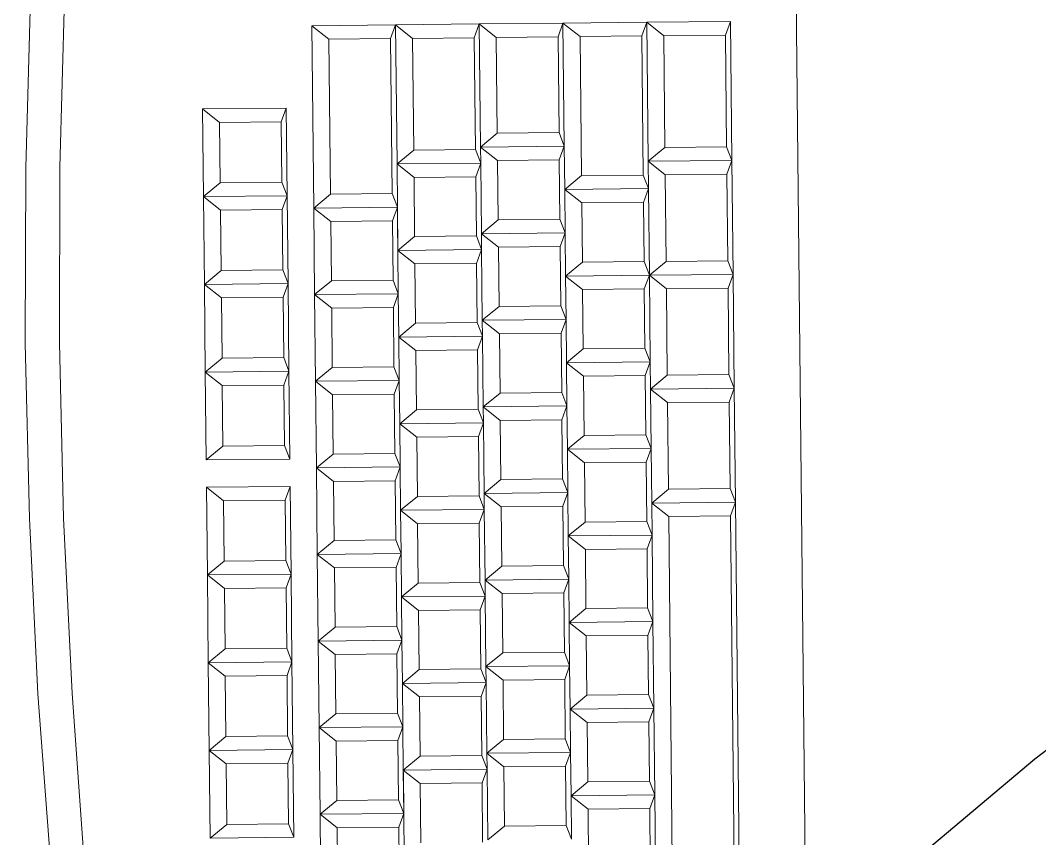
# Model space of a CAD drawing. Header units: metres. Extents: x -17 to 101, y 0 to 79.
# Drawn here: x 61.1726 to 61.3964, y 23.9277 to 24.1072 of the extents above; entities that cross this region are included whole.
import ezdxf

# ---------------------------------------------------------------- set-up
doc = ezdxf.new("R2010")
doc.units = ezdxf.units.M
doc.linetypes.add('HIDDEN2', pattern=[0.1875, 0.125, -0.0625])
doc.layers.add('Cotas varias El', color=253, linetype='Continuous', lineweight=13)
doc.layers.add('TOMACORRIENTE', color=5, linetype='HIDDEN2', lineweight=30)

msp = doc.modelspace()

# ---------------------------------------------------------------- linework, layer by layer
at = {"layer": 'Cotas varias El'}
for p, q in [((61.34606, 23.81413, 0.04243), (61.34141, 24.26211, 0.04243)), ((61.17383, 24.07484, 0.04243), (61.17491, 24.11331, 0.04243)), ((61.18133, 24.07492, 0.04243), (61.18238, 24.11339, 0.04243)), ((61.31013, 24.10677, 0.04243), (61.32851, 24.10696, 0.04243)), ((61.32851, 24.10696, 0.04243), (61.32741, 24.10395, 0.04243)), ((61.32851, 24.10696, 0.04243), (61.32883, 24.07647, 0.04243)), ((61.23662, 24.10601, 0.04243), (61.255, 24.1062, 0.04243)), ((61.23662, 24.10601, 0.04243), (61.24037, 24.10305, 0.04243)), ((61.23662, 24.10601, 0.04243), (61.23704, 24.06601, 0.04243)), ((61.255, 24.1062, 0.04243), (61.25391, 24.10319, 0.04243)), ((61.255, 24.1062, 0.04243), (61.27338, 24.10639, 0.04243)), ((61.255, 24.1062, 0.04243), (61.25874, 24.10324, 0.04243)), ((61.25532, 24.0757, 0.04243), (61.255, 24.1062, 0.04243)), ((61.27338, 24.10639, 0.04243), (61.27228, 24.10338, 0.04243)), ((61.27338, 24.10639, 0.04243), (61.29175, 24.10658, 0.04243)), ((61.27338, 24.10639, 0.04243), (61.27712, 24.10343, 0.04243)), ((61.27366, 24.07939, 0.04243), (61.27338, 24.10639, 0.04243)), ((61.29175, 24.10658, 0.04243), (61.29066, 24.10357, 0.04243)), ((61.29175, 24.10658, 0.04243), (61.31013, 24.10677, 0.04243)), ((61.29175, 24.10658, 0.04243), (61.2955, 24.10362, 0.04243)), ((61.29204, 24.07958, 0.04243), (61.29175, 24.10658, 0.04243)), ((61.31013, 24.10677, 0.04243), (61.30904, 24.10376, 0.04243)), ((61.31013, 24.10677, 0.04243), (61.31387, 24.10381, 0.04243)), ((61.31045, 24.07627, 0.04243), (61.31013, 24.10677, 0.04243)), ((61.24037, 24.10305, 0.04243), (61.25391, 24.10319, 0.04243)), ((61.24037, 24.10305, 0.04243), (61.24072, 24.06905, 0.04243)), ((61.25391, 24.10319, 0.04243), (61.25426, 24.06919, 0.04243)), ((61.25874, 24.10324, 0.04243), (61.27228, 24.10338, 0.04243)), ((61.25874, 24.10324, 0.04243), (61.259, 24.07874, 0.04243)), ((61.27228, 24.10338, 0.04243), (61.27254, 24.07888, 0.04243)), ((61.27712, 24.10343, 0.04243), (61.29066, 24.10357, 0.04243)), ((61.27712, 24.10343, 0.04243), (61.27734, 24.08243, 0.04243)), ((61.29066, 24.10357, 0.04243), (61.29088, 24.08257, 0.04243)), ((61.2955, 24.10362, 0.04243), (61.30904, 24.10376, 0.04243)), ((61.2955, 24.10362, 0.04243), (61.29581, 24.07312, 0.04243)), ((61.30904, 24.10376, 0.04243), (61.30935, 24.07326, 0.04243)), ((61.31387, 24.10381, 0.04243), (61.32741, 24.10395, 0.04243)), ((61.31387, 24.10381, 0.04243), (61.31413, 24.07931, 0.04243)), ((61.32741, 24.10395, 0.04243), (61.32767, 24.07945, 0.04243)), ((61.21263, 24.08776, 0.04243), (61.23101, 24.08795, 0.04243)), ((61.21263, 24.08776, 0.04243), (61.21637, 24.0848, 0.04243)), ((61.21263, 24.08776, 0.04243), (61.21283, 24.06851, 0.04243)), ((61.23101, 24.08795, 0.04243), (61.22991, 24.08494, 0.04243)), ((61.23101, 24.08795, 0.04243), (61.23121, 24.0687, 0.04243)), ((61.21637, 24.0848, 0.04243), (61.22991, 24.08494, 0.04243)), ((61.21637, 24.0848, 0.04243), (61.21651, 24.07155, 0.04243)), ((61.22991, 24.08494, 0.04243), (61.23005, 24.07169, 0.04243)), ((61.27366, 24.07939, 0.04243), (61.27734, 24.08243, 0.04243)), ((61.29088, 24.08257, 0.04243), (61.27734, 24.08243, 0.04243)), ((61.29204, 24.07958, 0.04243), (61.29088, 24.08257, 0.04243)), ((61.25532, 24.0757, 0.04243), (61.259, 24.07874, 0.04243)), ((61.27254, 24.07888, 0.04243), (61.259, 24.07874, 0.04243)), ((61.27369, 24.07589, 0.04243), (61.27254, 24.07888, 0.04243)), ((61.27366, 24.07939, 0.04243), (61.29204, 24.07958, 0.04243)), ((61.27366, 24.07939, 0.04243), (61.2774, 24.07643, 0.04243)), ((61.27369, 24.07589, 0.04243), (61.27366, 24.07939, 0.04243)), ((61.29204, 24.07958, 0.04243), (61.29094, 24.07657, 0.04243)), ((61.29213, 24.07008, 0.04243), (61.29204, 24.07958, 0.04243)), ((61.31045, 24.07627, 0.04243), (61.31413, 24.07931, 0.04243)), ((61.32767, 24.07945, 0.04243), (61.31413, 24.07931, 0.04243)), ((61.32883, 24.07647, 0.04243), (61.32767, 24.07945, 0.04243)), ((61.25532, 24.0757, 0.04243), (61.27369, 24.07589, 0.04243)), ((61.25532, 24.0757, 0.04243), (61.25906, 24.07274, 0.04243)), ((61.25532, 24.0757, 0.04243), (61.25542, 24.0662, 0.04243)), ((61.27369, 24.07589, 0.04243), (61.2726, 24.07288, 0.04243)), ((61.27386, 24.06039, 0.04243), (61.27369, 24.07589, 0.04243)), ((61.2774, 24.07643, 0.04243), (61.29094, 24.07657, 0.04243)), ((61.2774, 24.07643, 0.04243), (61.27754, 24.06343, 0.04243)), ((61.29094, 24.07657, 0.04243), (61.29108, 24.06357, 0.04243)), ((61.31045, 24.07627, 0.04243), (61.32883, 24.07647, 0.04243)), ((61.31045, 24.07627, 0.04243), (61.31419, 24.07331, 0.04243)), ((61.31045, 24.07627, 0.04243), (61.31051, 24.07028, 0.04243)), ((61.32883, 24.07647, 0.04243), (61.32773, 24.07345, 0.04243)), ((61.32883, 24.07647, 0.04243), (61.32909, 24.05147, 0.04243)), ((61.17373, 24.03635, 0.04243), (61.17383, 24.07484, 0.04243)), ((61.18124, 24.03643, 0.04243), (61.18133, 24.07492, 0.04243)), ((61.30935, 24.07326, 0.04243), (61.29581, 24.07312, 0.04243)), ((61.31051, 24.07028, 0.04243), (61.30935, 24.07326, 0.04243)), ((61.31419, 24.07331, 0.04243), (61.32773, 24.07345, 0.04243)), ((61.31419, 24.07331, 0.04243), (61.31439, 24.05431, 0.04243)), ((61.32773, 24.07345, 0.04243), (61.32793, 24.05446, 0.04243)), ((61.21283, 24.06851, 0.04243), (61.21651, 24.07155, 0.04243)), ((61.23005, 24.07169, 0.04243), (61.21651, 24.07155, 0.04243)), ((61.23121, 24.0687, 0.04243), (61.23005, 24.07169, 0.04243)), ((61.25906, 24.07274, 0.04243), (61.2726, 24.07288, 0.04243)), ((61.25906, 24.07274, 0.04243), (61.25919, 24.05974, 0.04243)), ((61.2726, 24.07288, 0.04243), (61.27274, 24.05988, 0.04243)), ((61.29213, 24.07008, 0.04243), (61.29581, 24.07312, 0.04243)), ((61.23704, 24.06601, 0.04243), (61.24072, 24.06905, 0.04243)), ((61.25426, 24.06919, 0.04243), (61.24072, 24.06905, 0.04243)), ((61.25542, 24.0662, 0.04243), (61.25426, 24.06919, 0.04243)), ((61.29213, 24.07008, 0.04243), (61.31051, 24.07028, 0.04243)), ((61.29213, 24.07008, 0.04243), (61.29588, 24.06712, 0.04243)), ((61.29223, 24.06058, 0.04243), (61.29213, 24.07008, 0.04243)), ((61.31051, 24.07028, 0.04243), (61.30942, 24.06726, 0.04243)), ((61.31051, 24.07028, 0.04243), (61.31071, 24.05128, 0.04243)), ((61.21283, 24.06851, 0.04243), (61.23121, 24.0687, 0.04243)), ((61.21283, 24.06851, 0.04243), (61.21657, 24.06555, 0.04243)), ((61.21283, 24.06851, 0.04243), (61.21303, 24.04926, 0.04243)), ((61.23121, 24.0687, 0.04243), (61.23011, 24.06569, 0.04243)), ((61.23121, 24.0687, 0.04243), (61.23141, 24.04945, 0.04243)), ((61.29588, 24.06712, 0.04243), (61.30942, 24.06726, 0.04243)), ((61.29588, 24.06712, 0.04243), (61.29601, 24.05412, 0.04243)), ((61.30942, 24.06726, 0.04243), (61.30955, 24.05426, 0.04243)), ((61.21657, 24.06555, 0.04243), (61.23011, 24.06569, 0.04243)), ((61.21657, 24.06555, 0.04243), (61.21671, 24.0523, 0.04243)), ((61.23011, 24.06569, 0.04243), (61.23025, 24.05244, 0.04243)), ((61.23704, 24.06601, 0.04243), (61.25542, 24.0662, 0.04243)), ((61.23704, 24.06601, 0.04243), (61.24078, 24.06305, 0.04243)), ((61.23704, 24.06601, 0.04243), (61.23724, 24.04701, 0.04243)), ((61.25542, 24.0662, 0.04243), (61.25432, 24.06319, 0.04243)), ((61.25542, 24.0662, 0.04243), (61.25552, 24.0567, 0.04243)), ((61.24078, 24.06305, 0.04243), (61.25432, 24.06319, 0.04243)), ((61.24078, 24.06305, 0.04243), (61.24092, 24.05005, 0.04243)), ((61.25432, 24.06319, 0.04243), (61.25446, 24.05019, 0.04243)), ((61.25546, 24.0622, 0.04243), (61.25552, 24.0567, 0.04243)), ((61.27386, 24.06039, 0.04243), (61.27754, 24.06343, 0.04243)), ((61.29108, 24.06357, 0.04243), (61.27754, 24.06343, 0.04243)), ((61.29223, 24.06058, 0.04243), (61.29108, 24.06357, 0.04243)), ((61.27274, 24.05988, 0.04243), (61.25919, 24.05974, 0.04243)), ((61.27389, 24.05689, 0.04243), (61.27274, 24.05988, 0.04243)), ((61.27386, 24.06039, 0.04243), (61.29223, 24.06058, 0.04243)), ((61.27386, 24.06039, 0.04243), (61.2776, 24.05743, 0.04243)), ((61.27386, 24.06039, 0.04243), (61.27389, 24.05689, 0.04243)), ((61.29223, 24.06058, 0.04243), (61.29114, 24.05757, 0.04243)), ((61.29223, 24.06058, 0.04243), (61.29233, 24.05109, 0.04243)), ((61.25552, 24.0567, 0.04243), (61.25919, 24.05974, 0.04243)), ((61.2776, 24.05743, 0.04243), (61.29114, 24.05757, 0.04243)), ((61.29114, 24.05757, 0.04243), (61.29127, 24.04457, 0.04243)), ((61.25552, 24.0567, 0.04243), (61.27389, 24.05689, 0.04243)), ((61.25552, 24.0567, 0.04243), (61.25926, 24.05374, 0.04243)), ((61.25552, 24.0567, 0.04243), (61.25561, 24.0472, 0.04243)), ((61.25552, 24.0567, 0.04243), (61.25552, 24.0562, 0.04243)), ((61.27389, 24.05689, 0.04243), (61.2728, 24.05388, 0.04243)), ((61.27405, 24.04139, 0.04243), (61.27389, 24.05689, 0.04243)), ((61.2776, 24.05743, 0.04243), (61.27773, 24.04443, 0.04243)), ((61.25926, 24.05374, 0.04243), (61.2728, 24.05388, 0.04243)), ((61.25926, 24.05374, 0.04243), (61.25939, 24.04074, 0.04243)), ((61.2728, 24.05388, 0.04243), (61.27293, 24.04088, 0.04243)), ((61.29233, 24.05109, 0.04243), (61.29601, 24.05412, 0.04243)), ((61.30955, 24.05426, 0.04243), (61.29601, 24.05412, 0.04243)), ((61.31071, 24.05128, 0.04243), (61.30955, 24.05426, 0.04243)), ((61.31071, 24.05128, 0.04243), (61.31439, 24.05431, 0.04243)), ((61.32793, 24.05446, 0.04243), (61.31439, 24.05431, 0.04243)), ((61.32909, 24.05147, 0.04243), (61.32793, 24.05446, 0.04243)), ((61.21303, 24.04926, 0.04243), (61.21671, 24.0523, 0.04243)), ((61.23025, 24.05244, 0.04243), (61.21671, 24.0523, 0.04243)), ((61.23141, 24.04945, 0.04243), (61.23025, 24.05244, 0.04243)), ((61.29233, 24.05109, 0.04243), (61.31071, 24.05128, 0.04243)), ((61.29233, 24.05109, 0.04243), (61.29607, 24.04812, 0.04243)), ((61.29233, 24.05109, 0.04243), (61.29243, 24.04159, 0.04243)), ((61.31071, 24.05128, 0.04243), (61.30961, 24.04826, 0.04243)), ((61.32909, 24.05147, 0.04243), (61.31071, 24.05128, 0.04243)), ((61.31071, 24.05128, 0.04243), (61.31445, 24.04831, 0.04243)), ((61.31091, 24.03228, 0.04243), (61.31071, 24.05128, 0.04243)), ((61.32909, 24.05147, 0.04243), (61.32799, 24.04846, 0.04243)), ((61.32909, 24.05147, 0.04243), (61.32935, 24.02647, 0.04243)), ((61.23141, 24.04945, 0.04243), (61.21303, 24.04926, 0.04243)), ((61.21303, 24.04926, 0.04243), (61.21677, 24.0463, 0.04243)), ((61.21303, 24.04926, 0.04243), (61.21323, 24.03001, 0.04243)), ((61.23141, 24.04945, 0.04243), (61.23031, 24.04644, 0.04243)), ((61.23141, 24.04945, 0.04243), (61.23161, 24.0302, 0.04243)), ((61.23724, 24.04701, 0.04243), (61.24092, 24.05005, 0.04243)), ((61.25446, 24.05019, 0.04243), (61.24092, 24.05005, 0.04243)), ((61.25561, 24.0472, 0.04243), (61.25446, 24.05019, 0.04243)), ((61.21677, 24.0463, 0.04243), (61.23031, 24.04644, 0.04243)), ((61.23031, 24.04644, 0.04243), (61.23045, 24.03319, 0.04243)), ((61.25561, 24.0472, 0.04243), (61.23724, 24.04701, 0.04243)), ((61.23724, 24.04701, 0.04243), (61.24098, 24.04405, 0.04243)), ((61.23724, 24.04701, 0.04243), (61.23743, 24.02801, 0.04243)), ((61.25561, 24.0472, 0.04243), (61.25452, 24.04419, 0.04243)), ((61.25571, 24.0377, 0.04243), (61.25561, 24.0472, 0.04243)), ((61.29607, 24.04812, 0.04243), (61.30961, 24.04826, 0.04243)), ((61.29607, 24.04812, 0.04243), (61.29621, 24.03512, 0.04243)), ((61.30961, 24.04826, 0.04243), (61.30975, 24.03527, 0.04243)), ((61.31445, 24.04831, 0.04243), (61.32799, 24.04846, 0.04243)), ((61.31445, 24.04831, 0.04243), (61.31465, 24.02932, 0.04243)), ((61.32799, 24.04846, 0.04243), (61.32819, 24.02946, 0.04243)), ((61.21677, 24.0463, 0.04243), (61.21691, 24.03305, 0.04243)), ((61.24098, 24.04405, 0.04243), (61.25452, 24.04419, 0.04243)), ((61.25452, 24.04419, 0.04243), (61.25465, 24.03119, 0.04243)), ((61.27405, 24.04139, 0.04243), (61.27773, 24.04443, 0.04243)), ((61.29127, 24.04457, 0.04243), (61.27773, 24.04443, 0.04243)), ((61.29243, 24.04159, 0.04243), (61.29127, 24.04457, 0.04243)), ((61.24098, 24.04405, 0.04243), (61.24111, 24.03105, 0.04243)), ((61.25571, 24.0377, 0.04243), (61.25939, 24.04074, 0.04243)), ((61.27293, 24.04088, 0.04243), (61.25939, 24.04074, 0.04243)), ((61.27409, 24.03789, 0.04243), (61.27293, 24.04088, 0.04243)), ((61.27405, 24.04139, 0.04243), (61.29243, 24.04159, 0.04243)), ((61.27405, 24.04139, 0.04243), (61.2778, 24.03843, 0.04243)), ((61.27409, 24.03789, 0.04243), (61.27405, 24.04139, 0.04243)), ((61.29243, 24.04159, 0.04243), (61.29134, 24.03857, 0.04243)), ((61.29243, 24.04159, 0.04243), (61.29253, 24.03209, 0.04243)), ((61.27409, 24.03789, 0.04243), (61.25571, 24.0377, 0.04243)), ((61.25571, 24.0377, 0.04243), (61.25945, 24.03474, 0.04243)), ((61.25571, 24.0377, 0.04243), (61.25581, 24.0282, 0.04243)), ((61.27409, 24.03789, 0.04243), (61.273, 24.03488, 0.04243)), ((61.27425, 24.0224, 0.04243), (61.27409, 24.03789, 0.04243)), ((61.2778, 24.03843, 0.04243), (61.29134, 24.03857, 0.04243)), ((61.2778, 24.03843, 0.04243), (61.27793, 24.02543, 0.04243)), ((61.29134, 24.03857, 0.04243), (61.29147, 24.02557, 0.04243)), ((61.17463, 23.99787, 0.04243), (61.17373, 24.03635, 0.04243)), ((61.18213, 23.99795, 0.04243), (61.18124, 24.03643, 0.04243)), ((61.30975, 24.03527, 0.04243), (61.29621, 24.03512, 0.04243)), ((61.31091, 24.03228, 0.04243), (61.30975, 24.03527, 0.04243)), ((61.21323, 24.03001, 0.04243), (61.21691, 24.03305, 0.04243)), ((61.23045, 24.03319, 0.04243), (61.21691, 24.03305, 0.04243)), ((61.23161, 24.0302, 0.04243), (61.23045, 24.03319, 0.04243)), ((61.25945, 24.03474, 0.04243), (61.273, 24.03488, 0.04243)), ((61.25945, 24.03474, 0.04243), (61.25959, 24.02174, 0.04243)), ((61.273, 24.03488, 0.04243), (61.27313, 24.02188, 0.04243)), ((61.29253, 24.03209, 0.04243), (61.29621, 24.03512, 0.04243)), ((61.23743, 24.02801, 0.04243), (61.24111, 24.03105, 0.04243)), ((61.25465, 24.03119, 0.04243), (61.24111, 24.03105, 0.04243)), ((61.25581, 24.0282, 0.04243), (61.25465, 24.03119, 0.04243)), ((61.31091, 24.03228, 0.04243), (61.29253, 24.03209, 0.04243)), ((61.29253, 24.03209, 0.04243), (61.29627, 24.02912, 0.04243)), ((61.29263, 24.02259, 0.04243), (61.29253, 24.03209, 0.04243)), ((61.31091, 24.03228, 0.04243), (61.30981, 24.02927, 0.04243)), ((61.31091, 24.03228, 0.04243), (61.31097, 24.02628, 0.04243)), ((61.23161, 24.0302, 0.04243), (61.21323, 24.03001, 0.04243)), ((61.21323, 24.03001, 0.04243), (61.21697, 24.02705, 0.04243)), ((61.21323, 24.03001, 0.04243), (61.21343, 24.01076, 0.04243)), ((61.23161, 24.0302, 0.04243), (61.23051, 24.02719, 0.04243)), ((61.23161, 24.0302, 0.04243), (61.23181, 24.01095, 0.04243)), ((61.29627, 24.02912, 0.04243), (61.30981, 24.02927, 0.04243)), ((61.29627, 24.02912, 0.04243), (61.29641, 24.01613, 0.04243)), ((61.30981, 24.02927, 0.04243), (61.30995, 24.01627, 0.04243)), ((61.31097, 24.02628, 0.04243), (61.31465, 24.02932, 0.04243)), ((61.32819, 24.02946, 0.04243), (61.31465, 24.02932, 0.04243)), ((61.32935, 24.02647, 0.04243), (61.32819, 24.02946, 0.04243)), ((61.21697, 24.02705, 0.04243), (61.23051, 24.02719, 0.04243)), ((61.21697, 24.02705, 0.04243), (61.21711, 24.0138, 0.04243)), ((61.23051, 24.02719, 0.04243), (61.23065, 24.01394, 0.04243)), ((61.25581, 24.0282, 0.04243), (61.23743, 24.02801, 0.04243)), ((61.23743, 24.02801, 0.04243), (61.24118, 24.02505, 0.04243)), ((61.23743, 24.02801, 0.04243), (61.23763, 24.00901, 0.04243)), ((61.25581, 24.0282, 0.04243), (61.25472, 24.02519, 0.04243)), ((61.25591, 24.0187, 0.04243), (61.25581, 24.0282, 0.04243)), ((61.32935, 24.02647, 0.04243), (61.31097, 24.02628, 0.04243)), ((61.31097, 24.02628, 0.04243), (61.31471, 24.02332, 0.04243)), ((61.31097, 24.02628, 0.04243), (61.3111, 24.01328, 0.04243)), ((61.32935, 24.02647, 0.04243), (61.32825, 24.02346, 0.04243)), ((61.32935, 24.02647, 0.04243), (61.32961, 24.00147, 0.04243)), ((61.24118, 24.02505, 0.04243), (61.25472, 24.02519, 0.04243)), ((61.24118, 24.02505, 0.04243), (61.24131, 24.01205, 0.04243)), ((61.25472, 24.02519, 0.04243), (61.25485, 24.01219, 0.04243)), ((61.27425, 24.0224, 0.04243), (61.27793, 24.02543, 0.04243)), ((61.29147, 24.02557, 0.04243), (61.27793, 24.02543, 0.04243)), ((61.29263, 24.02259, 0.04243), (61.29147, 24.02557, 0.04243)), ((61.27313, 24.02188, 0.04243), (61.25959, 24.02174, 0.04243)), ((61.27429, 24.0189, 0.04243), (61.27313, 24.02188, 0.04243)), ((61.29263, 24.02259, 0.04243), (61.27425, 24.0224, 0.04243)), ((61.27425, 24.0224, 0.04243), (61.27799, 24.01943, 0.04243)), ((61.27429, 24.0189, 0.04243), (61.27425, 24.0224, 0.04243)), ((61.29263, 24.02259, 0.04243), (61.29153, 24.01958, 0.04243)), ((61.29263, 24.02259, 0.04243), (61.29273, 24.01309, 0.04243)), ((61.31471, 24.02332, 0.04243), (61.32825, 24.02346, 0.04243)), ((61.31471, 24.02332, 0.04243), (61.31491, 24.00432, 0.04243)), ((61.32825, 24.02346, 0.04243), (61.32845, 24.00446, 0.04243)), ((61.25591, 24.0187, 0.04243), (61.25959, 24.02174, 0.04243)), ((61.27799, 24.01943, 0.04243), (61.29153, 24.01958, 0.04243)), ((61.29153, 24.01958, 0.04243), (61.29167, 24.00658, 0.04243)), ((61.27429, 24.0189, 0.04243), (61.25591, 24.0187, 0.04243)), ((61.25591, 24.0187, 0.04243), (61.25965, 24.01574, 0.04243)), ((61.25591, 24.0187, 0.04243), (61.25601, 24.00921, 0.04243)), ((61.27429, 24.0189, 0.04243), (61.27319, 24.01588, 0.04243)), ((61.27445, 24.0034, 0.04243), (61.27429, 24.0189, 0.04243)), ((61.27799, 24.01943, 0.04243), (61.27813, 24.00644, 0.04243)), ((61.25965, 24.01574, 0.04243), (61.27319, 24.01588, 0.04243)), ((61.25965, 24.01574, 0.04243), (61.25979, 24.00274, 0.04243)), ((61.27319, 24.01588, 0.04243), (61.27333, 24.00289, 0.04243)), ((61.29273, 24.01309, 0.04243), (61.29641, 24.01613, 0.04243)), ((61.30995, 24.01627, 0.04243), (61.29641, 24.01613, 0.04243)), ((61.3111, 24.01328, 0.04243), (61.30995, 24.01627, 0.04243)), ((61.21343, 24.01076, 0.04243), (61.21711, 24.0138, 0.04243)), ((61.23065, 24.01394, 0.04243), (61.21711, 24.0138, 0.04243)), ((61.23181, 24.01095, 0.04243), (61.23065, 24.01394, 0.04243)), ((61.29273, 24.01309, 0.04243), (61.3111, 24.01328, 0.04243)), ((61.29273, 24.01309, 0.04243), (61.29647, 24.01013, 0.04243)), ((61.29283, 24.00359, 0.04243), (61.29273, 24.01309, 0.04243)), ((61.3111, 24.01328, 0.04243), (61.31001, 24.01027, 0.04243)), ((61.3111, 24.01328, 0.04243), (61.31123, 24.00128, 0.04243)), ((61.23181, 24.01095, 0.04243), (61.21343, 24.01076, 0.04243)), ((61.23763, 24.00901, 0.04243), (61.24131, 24.01205, 0.04243)), ((61.25485, 24.01219, 0.04243), (61.24131, 24.01205, 0.04243)), ((61.25601, 24.00921, 0.04243), (61.25485, 24.01219, 0.04243)), ((61.25601, 24.00921, 0.04243), (61.23763, 24.00901, 0.04243)), ((61.23763, 24.00901, 0.04243), (61.24137, 24.00605, 0.04243)), ((61.23763, 24.00901, 0.04243), (61.23783, 23.99002, 0.04243)), ((61.25601, 24.00921, 0.04243), (61.25491, 24.00619, 0.04243)), ((61.25611, 23.99971, 0.04243), (61.25601, 24.00921, 0.04243)), ((61.29647, 24.01013, 0.04243), (61.31001, 24.01027, 0.04243)), ((61.29647, 24.01013, 0.04243), (61.2966, 23.99713, 0.04243)), ((61.31001, 24.01027, 0.04243), (61.31014, 23.99727, 0.04243)), ((61.24137, 24.00605, 0.04243), (61.25491, 24.00619, 0.04243)), ((61.25491, 24.00619, 0.04243), (61.25505, 23.99319, 0.04243)), ((61.27445, 24.0034, 0.04243), (61.27813, 24.00644, 0.04243)), ((61.29167, 24.00658, 0.04243), (61.27813, 24.00644, 0.04243)), ((61.29283, 24.00359, 0.04243), (61.29167, 24.00658, 0.04243)), ((61.21349, 24.00476, 0.04243), (61.23187, 24.00495, 0.04243)), ((61.21349, 24.00476, 0.04243), (61.21723, 24.0018, 0.04243)), ((61.21349, 24.00476, 0.04243), (61.21369, 23.98551, 0.04243)), ((61.23187, 24.00495, 0.04243), (61.23078, 24.00194, 0.04243)), ((61.23187, 24.00495, 0.04243), (61.23207, 23.98571, 0.04243)), ((61.24137, 24.00605, 0.04243), (61.24151, 23.99305, 0.04243)), ((61.31123, 24.00128, 0.04243), (61.31491, 24.00432, 0.04243)), ((61.32845, 24.00446, 0.04243), (61.31491, 24.00432, 0.04243)), ((61.32961, 24.00147, 0.04243), (61.32845, 24.00446, 0.04243)), ((61.21723, 24.0018, 0.04243), (61.23078, 24.00194, 0.04243)), ((61.21723, 24.0018, 0.04243), (61.21737, 23.98855, 0.04243)), ((61.23078, 24.00194, 0.04243), (61.23091, 23.98869, 0.04243)), ((61.25611, 23.99971, 0.04243), (61.25979, 24.00274, 0.04243)), ((61.27333, 24.00289, 0.04243), (61.25979, 24.00274, 0.04243)), ((61.27448, 23.9999, 0.04243), (61.27333, 24.00289, 0.04243)), ((61.27445, 24.0034, 0.04243), (61.29283, 24.00359, 0.04243)), ((61.27445, 24.0034, 0.04243), (61.27819, 24.00044, 0.04243)), ((61.27448, 23.9999, 0.04243), (61.27445, 24.0034, 0.04243)), ((61.29283, 24.00359, 0.04243), (61.29173, 24.00058, 0.04243)), ((61.29283, 24.00359, 0.04243), (61.29292, 23.99409, 0.04243)), ((61.25611, 23.99971, 0.04243), (61.27448, 23.9999, 0.04243)), ((61.25611, 23.99971, 0.04243), (61.25985, 23.99674, 0.04243)), ((61.25611, 23.99971, 0.04243), (61.25621, 23.99021, 0.04243)), ((61.27448, 23.9999, 0.04243), (61.27339, 23.99689, 0.04243)), ((61.27448, 23.9999, 0.04243), (61.27465, 23.9844, 0.04243)), ((61.27819, 24.00044, 0.04243), (61.29173, 24.00058, 0.04243)), ((61.27819, 24.00044, 0.04243), (61.27833, 23.98744, 0.04243)), ((61.29173, 24.00058, 0.04243), (61.29187, 23.98758, 0.04243)), ((61.32961, 24.00147, 0.04243), (61.31123, 24.00128, 0.04243)), ((61.31123, 24.00128, 0.04243), (61.3113, 23.99428, 0.04243)), ((61.31123, 24.00128, 0.04243), (61.31497, 23.99832, 0.04243)), ((61.32961, 24.00147, 0.04243), (61.32851, 23.99846, 0.04243)), ((61.32961, 24.00147, 0.04243), (61.33066, 23.89998, 0.04243)), ((61.17651, 23.95943, 0.04243), (61.17463, 23.99787, 0.04243)), ((61.18398, 23.95951, 0.04243), (61.18213, 23.99795, 0.04243)), ((61.31014, 23.99727, 0.04243), (61.2966, 23.99713, 0.04243)), ((61.3113, 23.99428, 0.04243), (61.31014, 23.99727, 0.04243)), ((61.31497, 23.99832, 0.04243), (61.32851, 23.99846, 0.04243)), ((61.31497, 23.99832, 0.04243), (61.31596, 23.90282, 0.04243)), ((61.32851, 23.99846, 0.04243), (61.3295, 23.90296, 0.04243)), ((61.25985, 23.99674, 0.04243), (61.27339, 23.99689, 0.04243)), ((61.25985, 23.99674, 0.04243), (61.25998, 23.98375, 0.04243)), ((61.27339, 23.99689, 0.04243), (61.27353, 23.98389, 0.04243)), ((61.29292, 23.99409, 0.04243), (61.2966, 23.99713, 0.04243)), ((61.23783, 23.99002, 0.04243), (61.24151, 23.99305, 0.04243)), ((61.25505, 23.99319, 0.04243), (61.24151, 23.99305, 0.04243)), ((61.25621, 23.99021, 0.04243), (61.25505, 23.99319, 0.04243)), ((61.29292, 23.99409, 0.04243), (61.3113, 23.99428, 0.04243)), ((61.29292, 23.99409, 0.04243), (61.29667, 23.99113, 0.04243)), ((61.29302, 23.98459, 0.04243), (61.29292, 23.99409, 0.04243)), ((61.3113, 23.99428, 0.04243), (61.31021, 23.99127, 0.04243)), ((61.3113, 23.99428, 0.04243), (61.3115, 23.97528, 0.04243)), ((61.29667, 23.99113, 0.04243), (61.31021, 23.99127, 0.04243)), ((61.29667, 23.99113, 0.04243), (61.2968, 23.97813, 0.04243)), ((61.31021, 23.99127, 0.04243), (61.31034, 23.97827, 0.04243)), ((61.21369, 23.98551, 0.04243), (61.21737, 23.98855, 0.04243)), ((61.23091, 23.98869, 0.04243), (61.21737, 23.98855, 0.04243)), ((61.23207, 23.98571, 0.04243), (61.23091, 23.98869, 0.04243)), ((61.23783, 23.99002, 0.04243), (61.25621, 23.99021, 0.04243)), ((61.23783, 23.99002, 0.04243), (61.24157, 23.98705, 0.04243)), ((61.23783, 23.99002, 0.04243), (61.23803, 23.97102, 0.04243)), ((61.25621, 23.99021, 0.04243), (61.25511, 23.98719, 0.04243)), ((61.25631, 23.98071, 0.04243), (61.25621, 23.99021, 0.04243)), ((61.24157, 23.98705, 0.04243), (61.25511, 23.98719, 0.04243)), ((61.24157, 23.98705, 0.04243), (61.24171, 23.97405, 0.04243)), ((61.25511, 23.98719, 0.04243), (61.25525, 23.9742, 0.04243)), ((61.27465, 23.9844, 0.04243), (61.27833, 23.98744, 0.04243)), ((61.29187, 23.98758, 0.04243), (61.27833, 23.98744, 0.04243)), ((61.29302, 23.98459, 0.04243), (61.29187, 23.98758, 0.04243)), ((61.21369, 23.98551, 0.04243), (61.23207, 23.98571, 0.04243)), ((61.21369, 23.98551, 0.04243), (61.21743, 23.98255, 0.04243)), ((61.21369, 23.98551, 0.04243), (61.21389, 23.96627, 0.04243)), ((61.23207, 23.98571, 0.04243), (61.23098, 23.98269, 0.04243)), ((61.23207, 23.98571, 0.04243), (61.23227, 23.96646, 0.04243)), ((61.25631, 23.98071, 0.04243), (61.25998, 23.98375, 0.04243)), ((61.27353, 23.98389, 0.04243), (61.25998, 23.98375, 0.04243)), ((61.27468, 23.9809, 0.04243), (61.27353, 23.98389, 0.04243)), ((61.29302, 23.98459, 0.04243), (61.27465, 23.9844, 0.04243)), ((61.27465, 23.9844, 0.04243), (61.27839, 23.98144, 0.04243)), ((61.27465, 23.9844, 0.04243), (61.27468, 23.9809, 0.04243)), ((61.27465, 23.9839, 0.04243), (61.27468, 23.9809, 0.04243)), ((61.29302, 23.98459, 0.04243), (61.29193, 23.98158, 0.04243)), ((61.29302, 23.98459, 0.04243), (61.29312, 23.97509, 0.04243)), ((61.21743, 23.98255, 0.04243), (61.23098, 23.98269, 0.04243)), ((61.21743, 23.98255, 0.04243), (61.21757, 23.9693, 0.04243)), ((61.23098, 23.98269, 0.04243), (61.23111, 23.96944, 0.04243)), ((61.27839, 23.98144, 0.04243), (61.29193, 23.98158, 0.04243)), ((61.29193, 23.98158, 0.04243), (61.29206, 23.96858, 0.04243)), ((61.27468, 23.9809, 0.04243), (61.25631, 23.98071, 0.04243)), ((61.25631, 23.98071, 0.04243), (61.26005, 23.97775, 0.04243)), ((61.25631, 23.98071, 0.04243), (61.2564, 23.97121, 0.04243)), ((61.27468, 23.9809, 0.04243), (61.27359, 23.97789, 0.04243)), ((61.27484, 23.9654, 0.04243), (61.27468, 23.9809, 0.04243)), ((61.27839, 23.98144, 0.04243), (61.27852, 23.96844, 0.04243)), ((61.26005, 23.97775, 0.04243), (61.27359, 23.97789, 0.04243)), ((61.26005, 23.97775, 0.04243), (61.26018, 23.96475, 0.04243)), ((61.27359, 23.97789, 0.04243), (61.27372, 23.96489, 0.04243)), ((61.29312, 23.97509, 0.04243), (61.2968, 23.97813, 0.04243)), ((61.31034, 23.97827, 0.04243), (61.2968, 23.97813, 0.04243)), ((61.3115, 23.97528, 0.04243), (61.31034, 23.97827, 0.04243)), ((61.29312, 23.97509, 0.04243), (61.3115, 23.97528, 0.04243)), ((61.29312, 23.97509, 0.04243), (61.29686, 23.97213, 0.04243)), ((61.29322, 23.96559, 0.04243), (61.29312, 23.97509, 0.04243)), ((61.3115, 23.97528, 0.04243), (61.3104, 23.97227, 0.04243)), ((61.3115, 23.97528, 0.04243), (61.3117, 23.95628, 0.04243)), ((61.23803, 23.97102, 0.04243), (61.24171, 23.97405, 0.04243)), ((61.25525, 23.9742, 0.04243), (61.24171, 23.97405, 0.04243)), ((61.2564, 23.97121, 0.04243), (61.25525, 23.9742, 0.04243)), ((61.23803, 23.97102, 0.04243), (61.2564, 23.97121, 0.04243)), ((61.23803, 23.97102, 0.04243), (61.24177, 23.96806, 0.04243)), ((61.23803, 23.97102, 0.04243), (61.23822, 23.95202, 0.04243)), ((61.2564, 23.97121, 0.04243), (61.25531, 23.9682, 0.04243)), ((61.2564, 23.97121, 0.04243), (61.2565, 23.96171, 0.04243)), ((61.29686, 23.97213, 0.04243), (61.3104, 23.97227, 0.04243)), ((61.29686, 23.97213, 0.04243), (61.297, 23.95913, 0.04243)), ((61.3104, 23.97227, 0.04243), (61.31054, 23.95927, 0.04243)), ((61.21389, 23.96627, 0.04243), (61.21757, 23.9693, 0.04243)), ((61.23111, 23.96944, 0.04243), (61.21757, 23.9693, 0.04243)), ((61.23227, 23.96646, 0.04243), (61.23111, 23.96944, 0.04243)), ((61.24177, 23.96806, 0.04243), (61.25531, 23.9682, 0.04243)), ((61.25531, 23.9682, 0.04243), (61.25544, 23.9552, 0.04243)), ((61.27484, 23.9654, 0.04243), (61.27852, 23.96844, 0.04243)), ((61.29206, 23.96858, 0.04243), (61.27852, 23.96844, 0.04243)), ((61.29322, 23.96559, 0.04243), (61.29206, 23.96858, 0.04243)), ((61.23227, 23.96646, 0.04243), (61.21389, 23.96627, 0.04243)), ((61.21389, 23.96627, 0.04243), (61.21763, 23.9633, 0.04243)), ((61.21389, 23.96627, 0.04243), (61.21409, 23.94702, 0.04243)), ((61.23227, 23.96646, 0.04243), (61.23118, 23.96344, 0.04243)), ((61.23227, 23.96646, 0.04243), (61.23247, 23.94721, 0.04243)), ((61.24177, 23.96806, 0.04243), (61.2419, 23.95506, 0.04243)), ((61.2565, 23.96171, 0.04243), (61.26018, 23.96475, 0.04243)), ((61.27372, 23.96489, 0.04243), (61.26018, 23.96475, 0.04243)), ((61.27488, 23.9619, 0.04243), (61.27372, 23.96489, 0.04243)), ((61.27484, 23.9654, 0.04243), (61.29322, 23.96559, 0.04243)), ((61.27484, 23.9654, 0.04243), (61.27859, 23.96244, 0.04243)), ((61.27488, 23.9619, 0.04243), (61.27484, 23.9654, 0.04243)), ((61.29322, 23.96559, 0.04243), (61.29213, 23.96258, 0.04243)), ((61.29332, 23.95609, 0.04243), (61.29322, 23.96559, 0.04243)), ((61.21763, 23.9633, 0.04243), (61.23118, 23.96344, 0.04243)), ((61.21763, 23.9633, 0.04243), (61.21777, 23.95005, 0.04243)), ((61.23118, 23.96344, 0.04243), (61.23131, 23.9502, 0.04243)), ((61.2565, 23.96171, 0.04243), (61.27488, 23.9619, 0.04243)), ((61.2565, 23.96171, 0.04243), (61.26024, 23.95875, 0.04243)), ((61.2565, 23.96171, 0.04243), (61.2566, 23.95221, 0.04243)), ((61.27488, 23.9619, 0.04243), (61.27379, 23.95889, 0.04243)), ((61.27504, 23.9464, 0.04243), (61.27488, 23.9619, 0.04243)), ((61.27859, 23.96244, 0.04243), (61.29213, 23.96258, 0.04243)), ((61.27859, 23.96244, 0.04243), (61.27872, 23.94944, 0.04243)), ((61.29213, 23.96258, 0.04243), (61.29226, 23.94958, 0.04243)), ((61.17938, 23.92105, 0.04243), (61.17651, 23.95943, 0.04243)), ((61.1868, 23.92113, 0.04243), (61.18398, 23.95951, 0.04243)), ((61.29332, 23.95609, 0.04243), (61.297, 23.95913, 0.04243)), ((61.31054, 23.95927, 0.04243), (61.297, 23.95913, 0.04243)), ((61.3117, 23.95628, 0.04243), (61.31054, 23.95927, 0.04243)), ((61.26024, 23.95875, 0.04243), (61.27379, 23.95889, 0.04243)), ((61.26024, 23.95875, 0.04243), (61.26038, 23.94575, 0.04243)), ((61.27379, 23.95889, 0.04243), (61.27392, 23.94589, 0.04243)), ((61.23822, 23.95202, 0.04243), (61.2419, 23.95506, 0.04243)), ((61.25544, 23.9552, 0.04243), (61.2419, 23.95506, 0.04243)), ((61.2566, 23.95221, 0.04243), (61.25544, 23.9552, 0.04243)), ((61.29332, 23.95609, 0.04243), (61.3117, 23.95628, 0.04243)), ((61.29332, 23.95609, 0.04243), (61.29706, 23.95313, 0.04243)), ((61.29342, 23.94659, 0.04243), (61.29332, 23.95609, 0.04243)), ((61.3117, 23.95628, 0.04243), (61.3106, 23.95327, 0.04243)), ((61.3117, 23.95628, 0.04243), (61.31189, 23.93728, 0.04243)), ((61.29706, 23.95313, 0.04243), (61.3106, 23.95327, 0.04243)), ((61.29706, 23.95313, 0.04243), (61.2972, 23.94013, 0.04243)), ((61.3106, 23.95327, 0.04243), (61.31074, 23.94027, 0.04243)), ((61.23131, 23.9502, 0.04243), (61.21777, 23.95005, 0.04243)), ((61.23247, 23.94721, 0.04243), (61.23131, 23.9502, 0.04243)), ((61.23822, 23.95202, 0.04243), (61.2566, 23.95221, 0.04243)), ((61.23822, 23.95202, 0.04243), (61.24197, 23.94906, 0.04243)), ((61.23822, 23.95202, 0.04243), (61.23842, 23.93302, 0.04243)), ((61.2566, 23.95221, 0.04243), (61.25551, 23.9492, 0.04243)), ((61.2567, 23.94271, 0.04243), (61.2566, 23.95221, 0.04243)), ((61.21409, 23.94702, 0.04243), (61.21777, 23.95005, 0.04243)), ((61.24197, 23.94906, 0.04243), (61.25551, 23.9492, 0.04243)), ((61.24197, 23.94906, 0.04243), (61.2421, 23.93606, 0.04243)), ((61.25551, 23.9492, 0.04243), (61.25564, 23.9362, 0.04243)), ((61.27504, 23.9464, 0.04243), (61.27872, 23.94944, 0.04243)), ((61.29226, 23.94958, 0.04243), (61.27872, 23.94944, 0.04243)), ((61.29342, 23.94659, 0.04243), (61.29226, 23.94958, 0.04243)), ((61.21409, 23.94702, 0.04243), (61.23247, 23.94721, 0.04243)), ((61.21409, 23.94702, 0.04243), (61.21784, 23.94406, 0.04243)), ((61.21409, 23.94702, 0.04243), (61.21429, 23.92777, 0.04243)), ((61.23247, 23.94721, 0.04243), (61.23138, 23.9442, 0.04243)), ((61.23247, 23.94721, 0.04243), (61.23267, 23.92796, 0.04243)), ((61.2567, 23.94271, 0.04243), (61.26038, 23.94575, 0.04243)), ((61.27392, 23.94589, 0.04243), (61.26038, 23.94575, 0.04243)), ((61.27508, 23.9429, 0.04243), (61.27392, 23.94589, 0.04243)), ((61.27504, 23.9464, 0.04243), (61.29342, 23.94659, 0.04243)), ((61.27504, 23.9464, 0.04243), (61.27878, 23.94344, 0.04243)), ((61.27504, 23.9464, 0.04243), (61.27508, 23.9429, 0.04243)), ((61.29342, 23.94659, 0.04243), (61.29232, 23.94358, 0.04243)), ((61.29352, 23.93709, 0.04243), (61.29342, 23.94659, 0.04243)), ((61.21784, 23.94406, 0.04243), (61.23138, 23.9442, 0.04243)), ((61.21784, 23.94406, 0.04243), (61.21797, 23.93081, 0.04243)), ((61.23138, 23.9442, 0.04243), (61.23151, 23.93095, 0.04243)), ((61.27878, 23.94344, 0.04243), (61.29232, 23.94358, 0.04243)), ((61.29232, 23.94358, 0.04243), (61.29246, 23.93058, 0.04243)), ((61.2567, 23.94271, 0.04243), (61.27508, 23.9429, 0.04243)), ((61.2567, 23.94271, 0.04243), (61.26044, 23.93975, 0.04243)), ((61.2567, 23.94271, 0.04243), (61.2568, 23.93321, 0.04243)), ((61.2568, 23.93321, 0.04243), (61.25671, 23.94221, 0.04243)), ((61.27508, 23.9429, 0.04243), (61.27398, 23.93989, 0.04243)), ((61.27508, 23.9429, 0.04243), (61.27524, 23.9274, 0.04243)), ((61.27878, 23.94344, 0.04243), (61.27892, 23.93044, 0.04243)), ((61.26044, 23.93975, 0.04243), (61.27398, 23.93989, 0.04243)), ((61.26044, 23.93975, 0.04243), (61.26058, 23.92675, 0.04243)), ((61.27398, 23.93989, 0.04243), (61.27412, 23.92689, 0.04243)), ((61.29352, 23.93709, 0.04243), (61.2972, 23.94013, 0.04243)), ((61.31074, 23.94027, 0.04243), (61.2972, 23.94013, 0.04243)), ((61.31189, 23.93728, 0.04243), (61.31074, 23.94027, 0.04243)), ((61.31189, 23.93728, 0.04243), (61.29352, 23.93709, 0.04243)), ((61.29352, 23.93709, 0.04243), (61.29726, 23.93413, 0.04243)), ((61.29362, 23.92759, 0.04243), (61.29352, 23.93709, 0.04243)), ((61.31189, 23.93728, 0.04243), (61.3108, 23.93427, 0.04243)), ((61.31189, 23.93728, 0.04243), (61.31209, 23.91828, 0.04243)), ((61.23842, 23.93302, 0.04243), (61.2421, 23.93606, 0.04243)), ((61.25564, 23.9362, 0.04243), (61.2421, 23.93606, 0.04243)), ((61.2568, 23.93321, 0.04243), (61.25564, 23.9362, 0.04243)), ((61.2568, 23.93321, 0.04243), (61.23842, 23.93302, 0.04243)), ((61.23842, 23.93302, 0.04243), (61.24216, 23.93006, 0.04243)), ((61.23842, 23.93302, 0.04243), (61.23862, 23.91402, 0.04243)), ((61.2568, 23.93321, 0.04243), (61.2557, 23.9302, 0.04243)), ((61.2569, 23.92371, 0.04243), (61.2568, 23.93321, 0.04243)), ((61.29726, 23.93413, 0.04243), (61.3108, 23.93427, 0.04243)), ((61.29726, 23.93413, 0.04243), (61.29739, 23.92113, 0.04243)), ((61.3108, 23.93427, 0.04243), (61.31093, 23.92127, 0.04243)), ((61.21429, 23.92777, 0.04243), (61.21797, 23.93081, 0.04243)), ((61.23151, 23.93095, 0.04243), (61.21797, 23.93081, 0.04243)), ((61.23267, 23.92796, 0.04243), (61.23151, 23.93095, 0.04243)), ((61.24216, 23.93006, 0.04243), (61.2557, 23.9302, 0.04243)), ((61.24216, 23.93006, 0.04243), (61.2423, 23.91706, 0.04243)), ((61.2557, 23.9302, 0.04243), (61.25584, 23.9172, 0.04243)), ((61.27524, 23.9274, 0.04243), (61.27892, 23.93044, 0.04243)), ((61.29246, 23.93058, 0.04243), (61.27892, 23.93044, 0.04243)), ((61.29362, 23.92759, 0.04243), (61.29246, 23.93058, 0.04243)), ((61.23267, 23.92796, 0.04243), (61.21429, 23.92777, 0.04243))]:
    msp.add_line(p, q, dxfattribs=at)
at = {"layer": 'TOMACORRIENTE', "lineweight": 25}
msp.add_arc((62.10303, 23.06035, 0.08486), 1.13302, 125.74497, 171.80806, dxfattribs=at)

doc.saveas('drawing.dxf')
